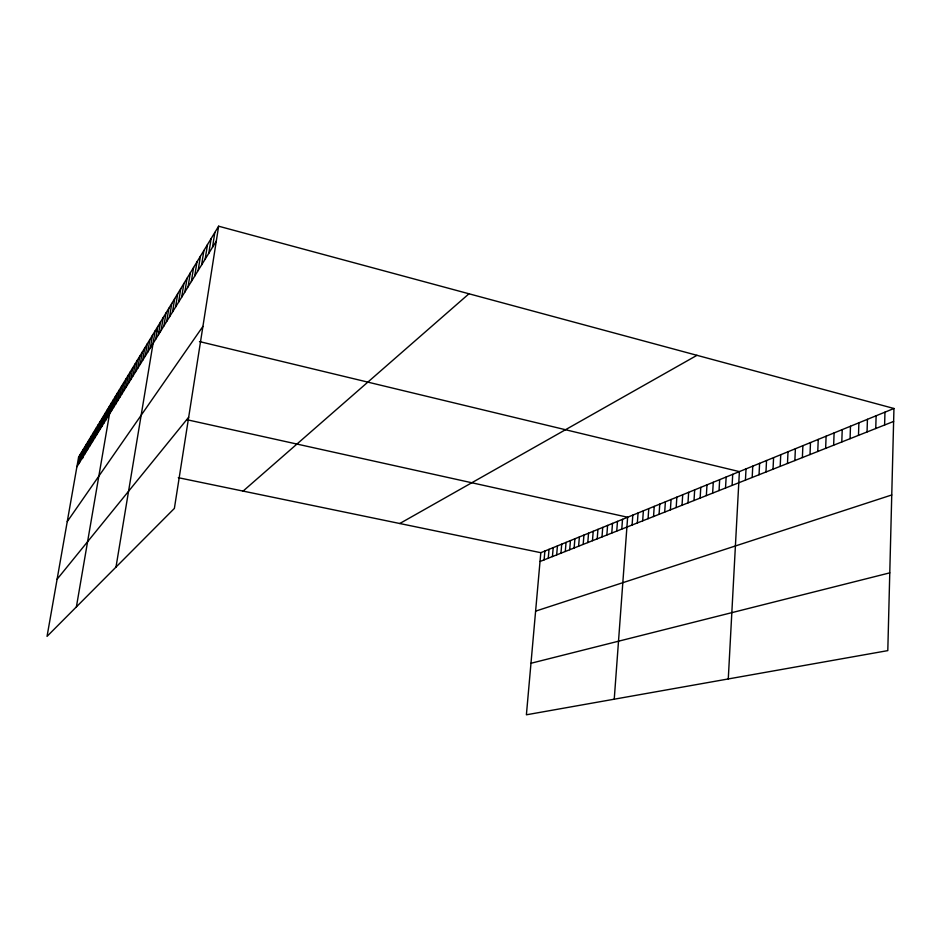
<?xml version="1.0" encoding="UTF-8"?>
<svg xmlns="http://www.w3.org/2000/svg" width="941" height="941" viewBox="0 0 941 941"><rect width="100%" height="100%" fill="white"/><g stroke="black" fill="none" stroke-linecap="round" stroke-linejoin="round"><path stroke-width="1.41" d="M893.95 408.488L887.798 650.619L526.395 714.795L540.804 552.696L893.95 408.488L218.63 226.205L78.609 457.067L47.05 636.375L174.379 508.411L218.63 226.205M884.611 425.003L884.963 412.17M875.753 428.508L876.118 415.769M867.049 431.954L867.437 419.321M858.486 435.354L858.886 422.815M850.076 438.682L850.488 426.238M841.795 441.964L842.23 429.614M825.645 448.351L826.104 436.201M833.655 445.187L834.102 432.931M817.764 451.48L818.235 439.412M810.013 454.55L810.495 442.564M802.379 457.573L802.885 445.681M794.874 460.549L795.38 448.739M780.195 466.36L780.736 454.726M787.476 463.478L788.005 451.751M773.032 469.194L773.584 457.644M765.974 471.994L766.539 460.525M752.188 477.452L752.765 466.148M759.034 474.746L759.599 463.348M745.437 480.122L746.025 468.889M728.275 678.943L739.391 471.606L199.468 341.571M725.523 488.014L726.146 477.016M732.11 485.403L732.721 474.335M719.042 490.579L719.665 479.663M706.35 495.613L706.985 484.838M712.643 493.108L713.278 482.262M700.139 498.071L700.786 487.367M687.989 502.882L688.647 492.319M694.023 500.494L694.67 489.861M682.037 505.235L682.707 494.754M670.392 509.846L671.074 499.495M676.179 507.552L676.85 497.142M659.076 514.327L659.77 504.117M664.699 512.104L665.381 501.824M653.536 516.527L654.23 506.376M642.668 520.832L643.373 510.81M648.067 518.691L648.761 508.611M632.093 525.019L632.811 515.127M637.339 522.937L638.057 512.986M621.789 529.101L622.519 519.326M614.238 699.198L627.635 517.244L187.059 419.745M611.768 533.065L612.497 523.419M616.743 531.089L617.484 521.385M601.993 536.935L602.734 527.407M606.851 535.017L607.592 525.419M592.465 540.71L593.218 531.289M597.206 538.84L597.947 529.36M583.185 544.392L583.938 535.076M587.796 542.557L588.548 533.194M574.128 547.98L574.892 538.781M578.621 546.192L579.385 536.935M565.282 551.473L566.059 542.381M569.681 549.732L570.446 540.593M556.66 554.896L557.437 545.898M560.954 553.19L561.718 544.157M544.11 559.86L544.886 551.026M548.25 558.225L549.026 549.332M552.426 556.566L553.202 547.627M212.501 247.283L214.842 232.462M198.128 270.549L200.409 256.258M201.609 264.903L203.903 250.482M205.173 259.151L207.479 244.601M208.796 253.27L211.125 238.591M188.071 286.829L190.305 272.902M191.352 281.512L193.611 267.456M194.705 276.078L196.975 261.916M175.532 307.131L177.72 293.663M178.578 302.19L180.778 288.616M181.684 297.168L183.895 283.476M184.848 292.051L187.071 278.242M163.887 325.974L166.028 312.941M166.71 321.399L168.862 308.248M169.603 316.729L171.768 303.473M172.532 311.965L174.708 298.615M150.384 347.817L152.466 335.29M115.99 567.094L155.136 330.903L160.393 332.161M155.677 339.254L157.782 326.527M158.37 334.902L160.488 322.081M161.099 330.479L163.228 317.552M137.798 368.19L139.821 356.145M140.233 364.249L142.267 352.11M142.703 360.25L144.749 348.017M145.22 356.18L147.278 343.841M147.784 352.028L149.854 339.607M126.223 386.927L128.188 375.318M128.458 383.305L130.446 371.613M130.74 379.623L132.728 367.837M133.057 375.871L135.057 364.002M135.41 372.06L137.421 360.109M111.497 410.77L113.379 399.725M113.496 407.524L115.402 396.408M115.543 404.218L117.449 393.02M117.613 400.878L119.531 389.598M119.707 397.467L121.648 386.104M121.848 394.008L123.789 382.575M124.012 390.503L125.976 378.976M100.064 429.272L101.887 418.674M101.899 426.308L103.733 415.64M103.757 423.285L105.615 412.546M105.651 420.227L107.509 409.417M107.568 417.122L109.438 406.23M76.397 606.874L111.391 403.007L115.661 403.948M86.278 451.574L88.042 441.517M87.925 448.928L89.689 438.8M89.583 446.234L91.359 436.048M91.265 443.505L93.053 433.248M92.971 440.741L94.77 430.425M94.712 437.941L96.511 427.543M96.464 435.095L98.276 424.638M98.252 432.201L100.075 421.674M78.409 464.313L80.126 454.562M79.95 461.831L81.667 452.021M81.502 459.314L83.231 449.445M83.067 456.773L84.808 446.846M84.666 454.197L86.419 444.199M76.903 466.76L216.289 241.155M67.258 521.585L202.915 326.409M57.107 579.233L188.682 417.228M243.084 491.096L468.971 293.78M399.772 523.514L696.963 355.322M540.028 561.483L893.621 421.439M535.605 611.144L891.75 494.966M530.971 663.264L889.774 572.857M78.609 457.067L82.914 457.961M178.296 477.687L540.804 552.696"/></g></svg>
